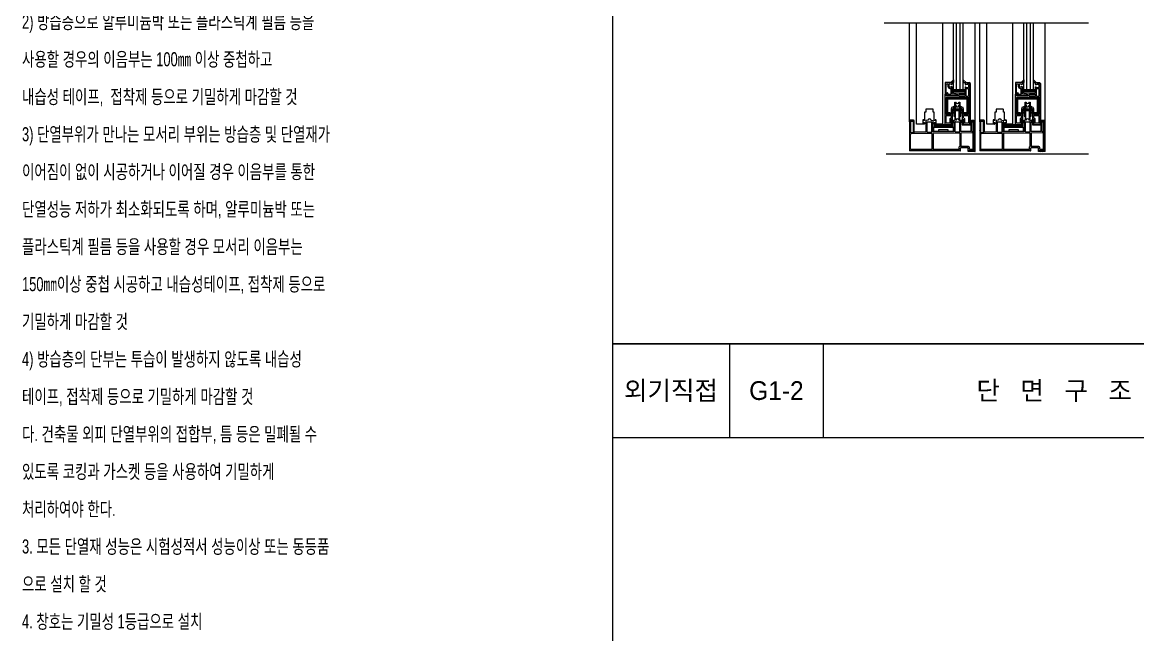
# Model space of a CAD drawing. Header units: millimetres. Extents: x -546192 to -521529, y 7736786 to 7742086.
# Drawn here: x -530617 to -528236, y 7739649 to 7740956 of the extents above; entities that cross this region are included whole.
import ezdxf
from ezdxf.enums import TextEntityAlignment as Align

# ---------------------------------------------------------------- set-up
doc = ezdxf.new("R2010")
doc.units = ezdxf.units.MM
for name, color, linetype in [('0KD TEXT 1', 3, 'Continuous'), ('0KD2 ELE 1', 7, 'Continuous'), ('0KD2 벽체 1', 2, 'Continuous'), ('4A.TEC TEXT 2', 3, 'Continuous'), ('win', 4, 'Continuous')]:
    doc.layers.add(name, color=color, linetype=linetype)
doc.styles.add('나눔고딕', font='')
doc.styles.add('돋움', font='')
doc.styles.get('나눔고딕').set_extended_font_data('Dotum')
doc.styles.get('돋움').set_extended_font_data('Dotum')

# ---------------------------------------------------------------- blocks, each defined once
blk = doc.blocks.new('as98d7r')
at = {"layer": '4A.TEC TEXT 2', "color": 3, "style": '나눔고딕', "width": 0.7}
for s, p in [('1. 기밀 및 결로 방지 등을 위한 조치', (-539017.3, 7750421.3)), ('(건축물의 에너지 절약 기준 4조3항 가,나,다)', (-539017.3, 7750341.3)), ('가. 벽체 내표면 및 내부에서의 결로를 방지 하고 단열재의', (-539017.3, 7750261.3)), ('성능 저하를 방지하기 위 하여 규칙 제21조의 규정에', (-539017.3, 7750181.3)), ('의하여 단열 조치를 하여야하는 부위 (창호 및 공동주택', (-539017.3, 7750101.3)), ('층간 바닥 제외)에는 방습층을 단열재의 실내측에', (-539017.3, 7750021.3)), ('설치하여야 한다.', (-539017.3, 7749941.3)), ('나. 방습층 및 단열재가 이어지는 부위 및 단부는 이음', (-539017.3, 7749861.3)), ('및 단부를 통한 투습을 방지할 수 있도록 다음과 같이', (-539017.3, 7749781.3)), ('조치하여야 한다.', (-539017.3, 7749701.3)), ('1) 단열재의 이음부는 최대한 밀착하여 시공하거나,', (-539017.3, 7749621.3)), ('2장을 엇갈리게 시공하여 이음부를 통한 단열성능 저하가', (-539017.3, 7749541.3)), ('최소화 될 수 있도록 조치할 것', (-539017.3, 7749461.3)), ('2) 방습층으로 알루미늄박 또는 플라스틱계 필름 등을', (-539017.3, 7749381.3)), ('사용할 경우의 이음부는 100㎜ 이상 중첩하고', (-539017.3, 7749301.3)), ('내습성 테이프,  접착제 등으로 기밀하게 마감할 것', (-539017.3, 7749221.3)), ('3) 단열부위가 만나는 모서리 부위는 방습층 및 단열재가', (-539017.3, 7749141.3)), ('이어짐이 없이 시공하거나 이어질 경우 이음부를 통한', (-539017.3, 7749061.3)), ('단열성능 저하가 최소화되도록 하며, 알루미늄박 또는 ', (-539017.3, 7748981.3)), ('플라스틱계 필름 등을 사용할 경우 모서리 이음부는', (-539017.3, 7748901.3)), ('150㎜이상 중첩 시공하고 내습성테이프, 접착제 등으로', (-539017.3, 7748821.3)), ('기밀하게 마감할 것', (-539017.3, 7748741.3)), ('4) 방습층의 단부는 투습이 발생하지 않도록 내습성', (-539017.3, 7748661.3)), ('테이프, 접착제 등으로 기밀하게 마감할 것', (-539017.3, 7748581.3)), ('다. 건축물 외피 단열부위의 접합부, 틈 등은 밀폐될 수', (-539017.3, 7748501.3)), ('있도록 코킹과 가스켓 등을 사용하여 기밀하게', (-539017.3, 7748421.3)), ('처리하여야 한다.', (-539017.3, 7748341.3)), ('3. 모든 단열재 성능은 시험성적서 성능이상 또는 동등품', (-539017.3, 7748261.3)), ('으로 설치 할 것', (-539017.3, 7748181.3)), ('4. 창호는 기밀성 1등급으로 설치', (-539017.3, 7748101.3))]:
    blk.add_text(s, height=30, dxfattribs=at).set_placement(p, align=Align.BOTTOM_LEFT)
blk = doc.blocks.new('A$C257704F4')
at = {"layer": '0KD2 ELE 1'}
for p, q in [((250, 1600), (250, 1400)), ((450, 1600), (450, 1400)), ((0, 1400), (3500, 1400))]:
    blk.add_line(p, q, dxfattribs=at)
at = {"layer": '0KD2 벽체 1'}
blk.add_lwpolyline([(0, 0), (3500, 0), (3500, 1600), (0, 1600)], close=True, dxfattribs=at)
at = {"layer": '0KD TEXT 1', "style": '돋움'}
blk.add_text('단   면   구   조 ', height=40, dxfattribs=at).set_placement((950, 1500), align=Align.MIDDLE_CENTER)

msp = doc.modelspace()

# ---------------------------------------------------------------- linework, layer by layer
at = {"layer": 'win', "color": 9, "linetype": 'Continuous'}
msp.add_line((-528777.3, 7740954.5), (-528341.5, 7740954.5), dxfattribs=at)
at = {"layer": 'win', "color": 9}
for p, q in [((-528723.3, 7740743.1), (-528723.3, 7740954.5)), ((-528708.4, 7740738.5), (-528708.4, 7740954.5)), ((-528653.1, 7740954.5), (-528653.1, 7740738.5)), ((-528629.2, 7740811.6), (-528629.2, 7740954.5)), ((-528622.8, 7740811.6), (-528622.8, 7740954.5)), ((-528615.1, 7740811.6), (-528615.1, 7740954.5)), ((-528608.7, 7740811.6), (-528608.7, 7740954.5)), ((-528583.4, 7740743.1), (-528583.4, 7740954.5)), ((-528573.3, 7740743.1), (-528573.3, 7740954.5)), ((-528558.4, 7740738.5), (-528558.4, 7740954.5)), ((-528503.1, 7740954.5), (-528503.1, 7740738.5)), ((-528479.2, 7740811.6), (-528479.2, 7740954.5)), ((-528472.8, 7740811.6), (-528472.8, 7740954.5)), ((-528465.1, 7740811.6), (-528465.1, 7740954.5)), ((-528458.7, 7740811.6), (-528458.7, 7740954.5)), ((-528433.4, 7740743.1), (-528433.4, 7740954.5)), ((-528632.4, 7740827), (-528647.1, 7740827)), ((-528647.1, 7740827), (-528647.1, 7740802.7)), ((-528644.8, 7740805.7), (-528644.8, 7740824)), ((-528644.1, 7740824.7), (-528641.5, 7740824.7)), ((-528640.8, 7740818.3), (-528640.8, 7740824)), ((-528638.5, 7740818.3), (-528638.5, 7740823.4)), ((-528637.2, 7740824.7), (-528635.3, 7740824.7)), ((-528635.2, 7740827), (-528629.2, 7740833.1)), ((-528629.2, 7740827), (-528635.2, 7740827)), ((-528634.7, 7740824), (-528634.7, 7740822.8)), ((-528634.7, 7740822.8), (-528632.4, 7740823.4)), ((-528634.7, 7740818.9), (-528634.7, 7740817.6)), ((-528632.4, 7740818.3), (-528634.7, 7740818.9)), ((-528632.4, 7740823.4), (-528632.4, 7740827)), ((-528632.4, 7740802.2), (-528632.4, 7740818.3)), ((-528629.2, 7740833.1), (-528629.2, 7740827)), ((-528602.6, 7740827), (-528608.7, 7740833.1)), ((-528608.7, 7740833.1), (-528608.7, 7740827)), ((-528608.7, 7740827), (-528602.6, 7740827)), ((-528604.8, 7740828.3), (-528596.1, 7740827.3)), ((-528604.8, 7740828.3), (-528604.8, 7740822.8)), ((-528604.8, 7740827), (-528604.8, 7740827)), ((-528604.8, 7740827), (-528596.3, 7740826)), ((-528604.8, 7740822.8), (-528602.9, 7740822.3)), ((-528604.8, 7740817.9), (-528602.9, 7740818.4)), ((-528604.8, 7740817.9), (-528604.8, 7740804.2)), ((-528604.5, 7740827), (-528604.4, 7740827)), ((-528603.5, 7740827.9), (-528603.3, 7740828.1)), ((-528602.9, 7740823.9), (-528598, 7740823.4)), ((-528602.9, 7740822.3), (-528602.9, 7740823.9)), ((-528602.9, 7740816.5), (-528602.9, 7740818.4)), ((-528599.4, 7740826.4), (-528598.2, 7740827.5)), ((-528597.4, 7740822.7), (-528597.4, 7740817.1)), ((-528594.9, 7740825.2), (-528594, 7740826.1)), ((-528594.6, 7740738), (-528594.6, 7740824.1)), ((-528594.6, 7740819.9), (-528593.3, 7740821.2)), ((-528593.3, 7740736.7), (-528593.3, 7740824.1)), ((-528482.4, 7740827), (-528497.1, 7740827)), ((-528497.1, 7740827), (-528497.1, 7740802.7)), ((-528494.8, 7740805.7), (-528494.8, 7740824)), ((-528494.1, 7740824.7), (-528491.5, 7740824.7)), ((-528490.8, 7740818.3), (-528490.8, 7740824)), ((-528488.5, 7740818.3), (-528488.5, 7740823.4)), ((-528487.2, 7740824.7), (-528485.3, 7740824.7)), ((-528485.2, 7740827), (-528479.2, 7740833.1)), ((-528479.2, 7740827), (-528485.2, 7740827)), ((-528484.7, 7740824), (-528484.7, 7740822.8)), ((-528484.7, 7740822.8), (-528482.4, 7740823.4)), ((-528484.7, 7740818.9), (-528484.7, 7740817.6)), ((-528482.4, 7740818.3), (-528484.7, 7740818.9)), ((-528482.4, 7740823.4), (-528482.4, 7740827)), ((-528482.4, 7740802.2), (-528482.4, 7740818.3)), ((-528479.2, 7740833.1), (-528479.2, 7740827)), ((-528452.6, 7740827), (-528458.7, 7740833.1)), ((-528458.7, 7740833.1), (-528458.7, 7740827)), ((-528458.7, 7740827), (-528452.6, 7740827)), ((-528454.8, 7740828.3), (-528446.1, 7740827.3)), ((-528454.8, 7740828.3), (-528454.8, 7740822.8)), ((-528454.8, 7740827), (-528454.8, 7740827)), ((-528454.8, 7740827), (-528446.3, 7740826)), ((-528454.8, 7740822.8), (-528452.9, 7740822.3)), ((-528454.8, 7740817.9), (-528452.9, 7740818.4)), ((-528454.8, 7740817.9), (-528454.8, 7740804.2)), ((-528454.5, 7740827), (-528454.4, 7740827)), ((-528453.5, 7740827.9), (-528453.3, 7740828.1)), ((-528452.9, 7740823.9), (-528448, 7740823.4)), ((-528452.9, 7740822.3), (-528452.9, 7740823.9)), ((-528452.9, 7740816.5), (-528452.9, 7740818.4)), ((-528449.4, 7740826.4), (-528448.2, 7740827.5)), ((-528447.4, 7740822.7), (-528447.4, 7740817.1)), ((-528444.9, 7740825.2), (-528444, 7740826.1)), ((-528444.6, 7740738), (-528444.6, 7740824.1)), ((-528444.6, 7740819.9), (-528443.3, 7740821.2)), ((-528443.3, 7740736.7), (-528443.3, 7740824.1)), ((-528647.7, 7740802.7), (-528647.7, 7740738)), ((-528643.7, 7740802.7), (-528647.7, 7740802.7)), ((-528647.1, 7740802.7), (-528643.5, 7740802.8)), ((-528644.9, 7740759.7), (-528644.9, 7740794.7)), ((-528644.7, 7740798.8), (-528643.7, 7740802.7)), ((-528620.4, 7740798.8), (-528644.7, 7740798.8)), ((-528644.1, 7740805.1), (-528641.9, 7740805.1)), ((-528643.6, 7740796), (-528598, 7740796)), ((-528643.5, 7740802.8), (-528643.5, 7740800.7)), ((-528643.5, 7740800.7), (-528623.7, 7740799.3)), ((-528642.6, 7740794.6), (-528600.3, 7740794.6)), ((-528641.2, 7740803.5), (-528641.2, 7740804.5)), ((-528640.6, 7740802.8), (-528635.4, 7740802.5)), ((-528635.3, 7740817), (-528637.2, 7740817)), ((-528637.2, 7740814.7), (-528635.3, 7740814.7)), ((-528634.7, 7740803.1), (-528634.7, 7740814.1)), ((-528627.3, 7740801.9), (-528632.4, 7740802.2)), ((-528629.2, 7740808.2), (-528605.1, 7740811.6)), ((-528629.2, 7740811.6), (-528605.1, 7740808.2)), ((-528605.1, 7740811.6), (-528629.2, 7740811.6)), ((-528608.7, 7740811.6), (-528629.2, 7740811.6)), ((-528629.2, 7740804.2), (-528629.2, 7740811.6)), ((-528605.1, 7740808.2), (-528629.2, 7740808.2)), ((-528605.1, 7740804.2), (-528629.2, 7740804.2)), ((-528626.8, 7740803.7), (-528627.3, 7740801.9)), ((-528625.3, 7740803.7), (-528626.8, 7740803.7)), ((-528625.3, 7740801.7), (-528625.3, 7740803.7)), ((-528623.6, 7740801.6), (-528625.3, 7740801.7)), ((-528604.8, 7740804.2), (-528624.9, 7740804.2)), ((-528624.9, 7740804.2), (-528624.9, 7740803.5)), ((-528623, 7740801.6), (-528620.4, 7740801.6)), ((-528620.4, 7740801.6), (-528620.4, 7740798.8)), ((-528618.1, 7740798.9), (-528618.1, 7740800.7)), ((-528604.8, 7740801.4), (-528617.5, 7740801.4)), ((-528604.8, 7740798.3), (-528617.5, 7740798.3)), ((-528605.1, 7740811.6), (-528605.1, 7740804.2)), ((-528604.2, 7740800.7), (-528604.2, 7740798.9)), ((-528602.9, 7740816.5), (-528598, 7740816.5)), ((-528602.3, 7740798.6), (-528602.3, 7740813.5)), ((-528601.6, 7740814.2), (-528598, 7740814.2)), ((-528601.6, 7740797.9), (-528598, 7740797.9)), ((-528597.4, 7740813.5), (-528597.4, 7740798.6)), ((-528597.4, 7740795.3), (-528597.4, 7740759.7)), ((-528594.6, 7740814.2), (-528593.3, 7740815.5)), ((-528594.6, 7740808.6), (-528593.3, 7740809.8)), ((-528594.6, 7740802.9), (-528593.3, 7740804.2)), ((-528594.6, 7740797.2), (-528593.3, 7740798.5)), ((-528497.7, 7740802.7), (-528497.7, 7740738)), ((-528493.7, 7740802.7), (-528497.7, 7740802.7)), ((-528497.1, 7740802.7), (-528493.5, 7740802.8)), ((-528494.9, 7740759.7), (-528494.9, 7740794.7)), ((-528494.7, 7740798.8), (-528493.7, 7740802.7)), ((-528470.4, 7740798.8), (-528494.7, 7740798.8)), ((-528494.1, 7740805.1), (-528491.9, 7740805.1)), ((-528493.6, 7740796), (-528448, 7740796)), ((-528493.5, 7740802.8), (-528493.5, 7740800.7)), ((-528493.5, 7740800.7), (-528473.7, 7740799.3)), ((-528492.6, 7740794.6), (-528450.3, 7740794.6)), ((-528491.2, 7740803.5), (-528491.2, 7740804.5)), ((-528490.6, 7740802.8), (-528485.4, 7740802.5)), ((-528485.3, 7740817), (-528487.2, 7740817)), ((-528487.2, 7740814.7), (-528485.3, 7740814.7)), ((-528484.7, 7740803.1), (-528484.7, 7740814.1)), ((-528477.3, 7740801.9), (-528482.4, 7740802.2)), ((-528479.2, 7740808.2), (-528455.1, 7740811.6)), ((-528479.2, 7740811.6), (-528455.1, 7740808.2)), ((-528455.1, 7740811.6), (-528479.2, 7740811.6)), ((-528458.7, 7740811.6), (-528479.2, 7740811.6)), ((-528479.2, 7740804.2), (-528479.2, 7740811.6)), ((-528455.1, 7740808.2), (-528479.2, 7740808.2)), ((-528455.1, 7740804.2), (-528479.2, 7740804.2)), ((-528476.8, 7740803.7), (-528477.3, 7740801.9)), ((-528475.3, 7740803.7), (-528476.8, 7740803.7)), ((-528475.3, 7740801.7), (-528475.3, 7740803.7)), ((-528473.6, 7740801.6), (-528475.3, 7740801.7)), ((-528454.8, 7740804.2), (-528474.9, 7740804.2)), ((-528474.9, 7740804.2), (-528474.9, 7740803.5)), ((-528473, 7740801.6), (-528470.4, 7740801.6)), ((-528470.4, 7740801.6), (-528470.4, 7740798.8)), ((-528468.1, 7740798.9), (-528468.1, 7740800.7)), ((-528454.8, 7740801.4), (-528467.5, 7740801.4)), ((-528454.8, 7740798.3), (-528467.5, 7740798.3)), ((-528455.1, 7740811.6), (-528455.1, 7740804.2)), ((-528454.2, 7740800.7), (-528454.2, 7740798.9)), ((-528452.9, 7740816.5), (-528448, 7740816.5)), ((-528452.3, 7740798.6), (-528452.3, 7740813.5)), ((-528451.6, 7740814.2), (-528448, 7740814.2)), ((-528451.6, 7740797.9), (-528448, 7740797.9)), ((-528447.4, 7740813.5), (-528447.4, 7740798.6)), ((-528447.4, 7740795.3), (-528447.4, 7740759.7)), ((-528444.6, 7740814.2), (-528443.3, 7740815.5)), ((-528444.6, 7740808.6), (-528443.3, 7740809.8)), ((-528444.6, 7740802.9), (-528443.3, 7740804.2)), ((-528444.6, 7740797.2), (-528443.3, 7740798.5)), ((-528688.5, 7740769.9), (-528688.5, 7740764.1)), ((-528681.1, 7740770.5), (-528687.9, 7740770.5)), ((-528680.7, 7740770.9), (-528681.1, 7740770.5)), ((-528680.3, 7740770.5), (-528680.7, 7740770.9)), ((-528673.5, 7740770.5), (-528680.3, 7740770.5)), ((-528672.9, 7740764.1), (-528672.9, 7740769.9)), ((-528643.9, 7740761.9), (-528643.9, 7740793.3)), ((-528641.8, 7740763.3), (-528641.8, 7740791.9)), ((-528641.2, 7740792.5), (-528601.7, 7740792.5)), ((-528634.5, 7740771.4), (-528634.5, 7740759.7)), ((-528631.4, 7740747.3), (-528631.4, 7740770.6)), ((-528624.4, 7740774.6), (-528631.3, 7740774.6)), ((-528630.8, 7740771.3), (-528621.5, 7740771.3)), ((-528628.8, 7740765.9), (-528628.8, 7740776.5)), ((-528628.8, 7740776.5), (-528627.6, 7740776.5)), ((-528627.6, 7740768.4), (-528627.6, 7740776.5)), ((-528626.3, 7740785.1), (-528625, 7740785.1)), ((-528626.3, 7740768.4), (-528626.3, 7740785.1)), ((-528625, 7740785.1), (-528625, 7740768.4)), ((-528624, 7740777.2), (-528624.4, 7740774.6)), ((-528622.8, 7740777.2), (-528624, 7740777.2)), ((-528622.4, 7740774.6), (-528622.8, 7740777.2)), ((-528619.9, 7740774.6), (-528622.4, 7740774.6)), ((-528621.5, 7740771.3), (-528621.1, 7740771.6)), ((-528621.1, 7740771.6), (-528620.8, 7740771.3)), ((-528620.8, 7740771.3), (-528611.5, 7740771.3)), ((-528619.5, 7740777.2), (-528619.9, 7740774.6)), ((-528618.3, 7740777.2), (-528619.5, 7740777.2)), ((-528617.9, 7740774.6), (-528618.3, 7740777.2)), ((-528611.3, 7740774.6), (-528617.9, 7740774.6)), ((-528617.3, 7740785.1), (-528616, 7740785.1)), ((-528617.3, 7740785.1), (-528617.3, 7740768.4)), ((-528616, 7740785.1), (-528616, 7740768.4)), ((-528614.7, 7740776.5), (-528613.5, 7740776.5)), ((-528614.7, 7740776.5), (-528614.7, 7740768.4)), ((-528613.5, 7740776.5), (-528613.5, 7740765.9)), ((-528610.9, 7740770.6), (-528610.9, 7740747.3)), ((-528608.1, 7740759.7), (-528608.1, 7740771.4)), ((-528601.1, 7740791.9), (-528601.1, 7740763.3)), ((-528599, 7740793.3), (-528599, 7740761.9)), ((-528594.6, 7740791.6), (-528593.3, 7740792.9)), ((-528594.6, 7740785.9), (-528593.3, 7740787.2)), ((-528594.6, 7740780.3), (-528593.3, 7740781.5)), ((-528594.6, 7740774.6), (-528593.3, 7740775.9)), ((-528594.6, 7740768.9), (-528593.3, 7740770.2)), ((-528538.5, 7740769.9), (-528538.5, 7740764.1)), ((-528531.1, 7740770.5), (-528537.9, 7740770.5)), ((-528530.7, 7740770.9), (-528531.1, 7740770.5)), ((-528530.3, 7740770.5), (-528530.7, 7740770.9)), ((-528523.5, 7740770.5), (-528530.3, 7740770.5)), ((-528522.9, 7740764.1), (-528522.9, 7740769.9)), ((-528493.9, 7740761.9), (-528493.9, 7740793.3)), ((-528491.8, 7740763.3), (-528491.8, 7740791.9)), ((-528491.2, 7740792.5), (-528451.7, 7740792.5)), ((-528484.5, 7740771.4), (-528484.5, 7740759.7)), ((-528481.4, 7740747.3), (-528481.4, 7740770.6)), ((-528474.4, 7740774.6), (-528481.3, 7740774.6)), ((-528480.8, 7740771.3), (-528471.5, 7740771.3)), ((-528478.8, 7740765.9), (-528478.8, 7740776.5)), ((-528478.8, 7740776.5), (-528477.6, 7740776.5)), ((-528477.6, 7740768.4), (-528477.6, 7740776.5)), ((-528476.3, 7740785.1), (-528475, 7740785.1)), ((-528476.3, 7740768.4), (-528476.3, 7740785.1)), ((-528475, 7740785.1), (-528475, 7740768.4)), ((-528474, 7740777.2), (-528474.4, 7740774.6)), ((-528472.8, 7740777.2), (-528474, 7740777.2)), ((-528472.4, 7740774.6), (-528472.8, 7740777.2)), ((-528469.9, 7740774.6), (-528472.4, 7740774.6)), ((-528471.5, 7740771.3), (-528471.1, 7740771.6)), ((-528471.1, 7740771.6), (-528470.8, 7740771.3)), ((-528470.8, 7740771.3), (-528461.5, 7740771.3)), ((-528469.5, 7740777.2), (-528469.9, 7740774.6)), ((-528468.3, 7740777.2), (-528469.5, 7740777.2)), ((-528467.9, 7740774.6), (-528468.3, 7740777.2)), ((-528461.3, 7740774.6), (-528467.9, 7740774.6)), ((-528467.3, 7740785.1), (-528466, 7740785.1)), ((-528467.3, 7740785.1), (-528467.3, 7740768.4)), ((-528466, 7740785.1), (-528466, 7740768.4)), ((-528464.7, 7740776.5), (-528463.5, 7740776.5)), ((-528464.7, 7740776.5), (-528464.7, 7740768.4)), ((-528463.5, 7740776.5), (-528463.5, 7740765.9)), ((-528460.9, 7740770.6), (-528460.9, 7740747.3)), ((-528458.1, 7740759.7), (-528458.1, 7740771.4)), ((-528451.1, 7740791.9), (-528451.1, 7740763.3)), ((-528449, 7740793.3), (-528449, 7740761.9)), ((-528444.6, 7740791.6), (-528443.3, 7740792.9)), ((-528444.6, 7740785.9), (-528443.3, 7740787.2)), ((-528444.6, 7740780.3), (-528443.3, 7740781.5)), ((-528444.6, 7740774.6), (-528443.3, 7740775.9)), ((-528444.6, 7740768.9), (-528443.3, 7740770.2)), ((-528714.4, 7740746.7), (-528722, 7740746.7)), ((-528694.8, 7740746.9), (-528694.8, 7740741)), ((-528692.9, 7740747.6), (-528694.2, 7740747.6)), ((-528692.9, 7740745.9), (-528692.9, 7740747.6)), ((-528691, 7740764.1), (-528691, 7740745.9)), ((-528688.5, 7740764.1), (-528691, 7740764.1)), ((-528684.3, 7740746.9), (-528688.4, 7740746.3)), ((-528688.4, 7740746.3), (-528688.4, 7740721.4)), ((-528677.1, 7740746.9), (-528673, 7740746.3)), ((-528673, 7740721.6), (-528673, 7740746.3)), ((-528670.5, 7740764.1), (-528672.9, 7740764.1)), ((-528670.5, 7740745.9), (-528670.5, 7740764.1)), ((-528667.3, 7740747.6), (-528668.6, 7740747.6)), ((-528668.6, 7740747.6), (-528668.6, 7740745.9)), ((-528666.6, 7740741), (-528666.6, 7740746.9)), ((-528644.9, 7740741.4), (-528644.9, 7740756.5)), ((-528635.1, 7740759.1), (-528644.3, 7740759.1)), ((-528644.3, 7740757.2), (-528634.9, 7740757.2)), ((-528636.2, 7740760.6), (-528642.6, 7740760.6)), ((-528636.2, 7740762.7), (-528641.2, 7740762.7)), ((-528637.3, 7740749.4), (-528637.3, 7740741.4)), ((-528636.2, 7740762.7), (-528636.2, 7740760.6)), ((-528634.9, 7740751.3), (-528635.4, 7740751.3)), ((-528635, 7740739.9), (-528635, 7740749)), ((-528635, 7740749), (-528633.3, 7740749)), ((-528634.2, 7740756.5), (-528634.2, 7740751.9)), ((-528633.4, 7740741.5), (-528633.4, 7740747.3)), ((-528633.4, 7740745.5), (-528628.9, 7740746.7)), ((-528633.3, 7740749), (-528633.3, 7740747.3)), ((-528633.3, 7740747.3), (-528631.4, 7740747.3)), ((-528630.8, 7740764), (-528628.8, 7740764)), ((-528630.8, 7740764), (-528630.8, 7740762.7)), ((-528630.8, 7740762.7), (-528627.6, 7740762.7)), ((-528628.8, 7740768.4), (-528613.5, 7740768.4)), ((-528628.8, 7740765.9), (-528628.8, 7740764)), ((-528628.8, 7740762.7), (-528628.8, 7740755.3)), ((-528628.8, 7740755.3), (-528627.6, 7740755.3)), ((-528624.8, 7740746.9), (-528628.8, 7740746.3)), ((-528628.8, 7740746.3), (-528628.8, 7740722.3)), ((-528627.6, 7740767.2), (-528614.7, 7740767.2)), ((-528627.6, 7740765.9), (-528627.6, 7740767.2)), ((-528627.6, 7740765.9), (-528627.6, 7740755.3)), ((-528627.6, 7740759.5), (-528626.3, 7740759.5)), ((-528626.3, 7740765.9), (-528626.3, 7740767.2)), ((-528626.3, 7740765.9), (-528626.3, 7740746.7)), ((-528625, 7740767.2), (-528625, 7740765.9)), ((-528625, 7740746.7), (-528625, 7740765.9)), ((-528617.5, 7740746.9), (-528613.5, 7740746.3)), ((-528617.3, 7740767.2), (-528617.3, 7740765.9)), ((-528617.3, 7740746.7), (-528617.3, 7740765.9)), ((-528616, 7740767.2), (-528616, 7740765.9)), ((-528616, 7740746.7), (-528616, 7740765.9)), ((-528616, 7740759.5), (-528614.7, 7740759.5)), ((-528614.7, 7740767.2), (-528614.7, 7740765.9)), ((-528614.7, 7740755.3), (-528614.7, 7740765.9)), ((-528614.7, 7740762.7), (-528611.5, 7740762.7)), ((-528614.7, 7740755.3), (-528613.5, 7740755.3)), ((-528613.5, 7740764), (-528613.5, 7740765.9)), ((-528613.5, 7740764), (-528611.5, 7740764)), ((-528613.5, 7740755.3), (-528613.5, 7740762.7)), ((-528613.5, 7740722.6), (-528613.5, 7740746.3)), ((-528608.9, 7740745.7), (-528613.4, 7740746.9)), ((-528611.5, 7740762.7), (-528611.5, 7740764)), ((-528610.9, 7740747.3), (-528609, 7740747.3)), ((-528609, 7740747.3), (-528609, 7740749)), ((-528609, 7740749), (-528607.3, 7740749)), ((-528608.9, 7740741.6), (-528608.9, 7740747.3)), ((-528608.1, 7740751.9), (-528608.1, 7740756.5)), ((-528598, 7740759.1), (-528607.4, 7740759.1)), ((-528607.4, 7740757.2), (-528598, 7740757.2)), ((-528607.3, 7740749), (-528607.3, 7740739.9)), ((-528601.7, 7740762.7), (-528606.7, 7740762.7)), ((-528606.7, 7740762.7), (-528606.7, 7740760.6)), ((-528600.3, 7740760.6), (-528606.7, 7740760.6)), ((-528605, 7740741.4), (-528605, 7740749.4)), ((-528597.4, 7740756.5), (-528597.4, 7740741.4)), ((-528594.6, 7740763.3), (-528593.3, 7740764.6)), ((-528594.6, 7740757.6), (-528593.3, 7740758.9)), ((-528594.6, 7740746.3), (-528593.3, 7740747.6)), ((-528564.4, 7740746.7), (-528572, 7740746.7)), ((-528544.8, 7740746.9), (-528544.8, 7740741)), ((-528542.9, 7740747.6), (-528544.2, 7740747.6)), ((-528542.9, 7740745.9), (-528542.9, 7740747.6)), ((-528541, 7740764.1), (-528541, 7740745.9)), ((-528538.5, 7740764.1), (-528541, 7740764.1)), ((-528534.3, 7740746.9), (-528538.4, 7740746.3)), ((-528538.4, 7740746.3), (-528538.4, 7740721.4)), ((-528527.1, 7740746.9), (-528523, 7740746.3)), ((-528523, 7740721.6), (-528523, 7740746.3)), ((-528520.5, 7740764.1), (-528522.9, 7740764.1)), ((-528520.5, 7740745.9), (-528520.5, 7740764.1)), ((-528517.3, 7740747.6), (-528518.6, 7740747.6)), ((-528518.6, 7740747.6), (-528518.6, 7740745.9)), ((-528516.6, 7740741), (-528516.6, 7740746.9)), ((-528494.9, 7740741.4), (-528494.9, 7740756.5)), ((-528485.1, 7740759.1), (-528494.3, 7740759.1)), ((-528494.3, 7740757.2), (-528484.9, 7740757.2)), ((-528486.2, 7740760.6), (-528492.6, 7740760.6)), ((-528486.2, 7740762.7), (-528491.2, 7740762.7)), ((-528487.3, 7740749.4), (-528487.3, 7740741.4)), ((-528486.2, 7740762.7), (-528486.2, 7740760.6)), ((-528484.9, 7740751.3), (-528485.4, 7740751.3)), ((-528485, 7740739.9), (-528485, 7740749)), ((-528485, 7740749), (-528483.3, 7740749)), ((-528484.2, 7740756.5), (-528484.2, 7740751.9)), ((-528483.4, 7740741.5), (-528483.4, 7740747.3)), ((-528483.4, 7740745.5), (-528478.9, 7740746.7)), ((-528483.3, 7740749), (-528483.3, 7740747.3)), ((-528483.3, 7740747.3), (-528481.4, 7740747.3)), ((-528480.8, 7740764), (-528478.8, 7740764)), ((-528480.8, 7740764), (-528480.8, 7740762.7)), ((-528480.8, 7740762.7), (-528477.6, 7740762.7)), ((-528478.8, 7740768.4), (-528463.5, 7740768.4)), ((-528478.8, 7740765.9), (-528478.8, 7740764)), ((-528478.8, 7740762.7), (-528478.8, 7740755.3)), ((-528478.8, 7740755.3), (-528477.6, 7740755.3)), ((-528474.8, 7740746.9), (-528478.8, 7740746.3)), ((-528478.8, 7740746.3), (-528478.8, 7740722.3)), ((-528477.6, 7740767.2), (-528464.7, 7740767.2)), ((-528477.6, 7740765.9), (-528477.6, 7740767.2)), ((-528477.6, 7740765.9), (-528477.6, 7740755.3)), ((-528477.6, 7740759.5), (-528476.3, 7740759.5)), ((-528476.3, 7740765.9), (-528476.3, 7740767.2)), ((-528476.3, 7740765.9), (-528476.3, 7740746.7)), ((-528475, 7740767.2), (-528475, 7740765.9)), ((-528475, 7740746.7), (-528475, 7740765.9)), ((-528467.5, 7740746.9), (-528463.5, 7740746.3)), ((-528467.3, 7740767.2), (-528467.3, 7740765.9)), ((-528467.3, 7740746.7), (-528467.3, 7740765.9)), ((-528466, 7740767.2), (-528466, 7740765.9)), ((-528466, 7740746.7), (-528466, 7740765.9)), ((-528466, 7740759.5), (-528464.7, 7740759.5)), ((-528464.7, 7740767.2), (-528464.7, 7740765.9)), ((-528464.7, 7740755.3), (-528464.7, 7740765.9)), ((-528464.7, 7740762.7), (-528461.5, 7740762.7)), ((-528464.7, 7740755.3), (-528463.5, 7740755.3)), ((-528463.5, 7740764), (-528463.5, 7740765.9)), ((-528463.5, 7740764), (-528461.5, 7740764)), ((-528463.5, 7740755.3), (-528463.5, 7740762.7)), ((-528463.5, 7740722.6), (-528463.5, 7740746.3)), ((-528458.9, 7740745.7), (-528463.4, 7740746.9)), ((-528461.5, 7740762.7), (-528461.5, 7740764)), ((-528460.9, 7740747.3), (-528459, 7740747.3)), ((-528459, 7740747.3), (-528459, 7740749)), ((-528459, 7740749), (-528457.3, 7740749)), ((-528458.9, 7740741.6), (-528458.9, 7740747.3)), ((-528458.1, 7740751.9), (-528458.1, 7740756.5)), ((-528448, 7740759.1), (-528457.4, 7740759.1)), ((-528457.4, 7740757.2), (-528448, 7740757.2)), ((-528457.3, 7740749), (-528457.3, 7740739.9)), ((-528451.7, 7740762.7), (-528456.7, 7740762.7)), ((-528456.7, 7740762.7), (-528456.7, 7740760.6)), ((-528450.3, 7740760.6), (-528456.7, 7740760.6)), ((-528455, 7740741.4), (-528455, 7740749.4)), ((-528447.4, 7740756.5), (-528447.4, 7740741.4)), ((-528444.6, 7740763.3), (-528443.3, 7740764.6)), ((-528444.6, 7740757.6), (-528443.3, 7740758.9)), ((-528444.6, 7740746.3), (-528443.3, 7740747.6)), ((-528723.3, 7740745.4), (-528723.3, 7740724.6)), ((-528722.9, 7740724.2), (-528723.3, 7740724.6)), ((-528722.9, 7740724.2), (-528723.3, 7740723.8)), ((-528723.3, 7740723.8), (-528723.3, 7740681.6)), ((-528721.4, 7740743.5), (-528721.4, 7740720.4)), ((-528715.6, 7740744.1), (-528720.8, 7740744.1)), ((-528715, 7740720.5), (-528715, 7740743.5)), ((-528713.1, 7740722.3), (-528713.1, 7740745.4)), ((-528691.6, 7740738.5), (-528708.4, 7740738.5)), ((-528694.2, 7740740.4), (-528692.9, 7740740.4)), ((-528691, 7740745.9), (-528692.9, 7740745.9)), ((-528692.9, 7740740.4), (-528692.9, 7740742.1)), ((-528692.9, 7740742.1), (-528691, 7740741.7)), ((-528691, 7740741.7), (-528691, 7740739.1)), ((-528685.3, 7740720.9), (-528685.3, 7740742.7)), ((-528684.7, 7740743.3), (-528676.8, 7740743.3)), ((-528676.1, 7740742.7), (-528676.1, 7740721.1)), ((-528628.8, 7740722.3), (-528673, 7740721.6)), ((-528671.4, 7740731.9), (-528630.4, 7740731.9)), ((-528671.4, 7740722.9), (-528671.4, 7740731.9)), ((-528630.4, 7740722.9), (-528671.4, 7740722.9)), ((-528668.6, 7740745.9), (-528670.5, 7740745.9)), ((-528670.5, 7740741.7), (-528668.6, 7740742.1)), ((-528670.5, 7740739.1), (-528670.5, 7740741.7)), ((-528670.2, 7740738.2), (-528670.2, 7740731.9)), ((-528653.1, 7740738.5), (-528669.8, 7740738.5)), ((-528668.6, 7740742.1), (-528668.6, 7740740.4)), ((-528668.6, 7740740.4), (-528667.3, 7740740.4)), ((-528667.8, 7740738.2), (-528667.8, 7740731.9)), ((-528665.3, 7740738.2), (-528665.3, 7740731.9)), ((-528662.9, 7740738.2), (-528662.9, 7740731.9)), ((-528660.5, 7740726.8), (-528641.3, 7740726.8)), ((-528660.5, 7740722.9), (-528660.5, 7740726.8)), ((-528660.3, 7740738.2), (-528660.3, 7740731.9)), ((-528657.7, 7740738.2), (-528657.7, 7740731.9)), ((-528655.2, 7740738.2), (-528655.2, 7740731.9)), ((-528652.6, 7740738.2), (-528652.6, 7740731.9)), ((-528650.1, 7740738.2), (-528650.1, 7740731.9)), ((-528647.7, 7740738), (-528632, 7740738)), ((-528647.5, 7740738.2), (-528647.5, 7740731.9)), ((-528644.9, 7740738.2), (-528644.9, 7740731.9)), ((-528637.9, 7740740.8), (-528644.3, 7740740.8)), ((-528642.4, 7740738.2), (-528642.4, 7740731.9)), ((-528641.3, 7740726.8), (-528641.3, 7740722.9)), ((-528639.8, 7740738.2), (-528639.8, 7740731.9)), ((-528637.2, 7740738.2), (-528637.2, 7740731.9)), ((-528633.3, 7740739.9), (-528635, 7740739.9)), ((-528634.7, 7740738.2), (-528634.7, 7740731.9)), ((-528633.4, 7740744), (-528628.9, 7740745.2)), ((-528633.4, 7740744), (-528628.9, 7740742.8)), ((-528633.4, 7740742.4), (-528628.9, 7740741.2)), ((-528633.3, 7740741.5), (-528633.3, 7740739.9)), ((-528631.4, 7740741.2), (-528633.3, 7740741.5)), ((-528632, 7740738.2), (-528632, 7740731.9)), ((-528631.4, 7740738.6), (-528631.4, 7740741.2)), ((-528630.4, 7740731.9), (-528630.4, 7740722.9)), ((-528625.8, 7740721.9), (-528625.8, 7740742.7)), ((-528625.1, 7740743.3), (-528617.2, 7740743.3)), ((-528616.5, 7740742.7), (-528616.5, 7740722)), ((-528593.3, 7740722.9), (-528613.5, 7740722.6)), ((-528608.9, 7740744.1), (-528613.4, 7740745.3)), ((-528608.9, 7740744.1), (-528613.4, 7740742.9)), ((-528608.9, 7740742.5), (-528613.4, 7740741.3)), ((-528609, 7740741.5), (-528610.9, 7740741.2)), ((-528610.9, 7740741.2), (-528610.9, 7740736.7)), ((-528610.9, 7740738), (-528594.6, 7740738)), ((-528610.9, 7740736.7), (-528593.3, 7740736.7)), ((-528609.8, 7740736.7), (-528608.6, 7740738)), ((-528609, 7740739.9), (-528609, 7740741.5)), ((-528607.3, 7740739.9), (-528609, 7740739.9)), ((-528598, 7740740.8), (-528604.4, 7740740.8)), ((-528604.2, 7740736.7), (-528602.9, 7740738)), ((-528598.5, 7740736.7), (-528597.2, 7740738)), ((-528594.6, 7740740.6), (-528593.3, 7740741.9)), ((-528593.5, 7740743.6), (-528591.3, 7740745.8)), ((-528593.5, 7740736.9), (-528593.5, 7740743.1)), ((-528592, 7740736.9), (-528593.5, 7740736.9)), ((-528592.9, 7740738.6), (-528592, 7740739.5)), ((-528592, 7740724.2), (-528592, 7740743.1)), ((-528586.2, 7740745.9), (-528590.7, 7740745.9)), ((-528586.2, 7740744.4), (-528590.7, 7740744.4)), ((-528590.1, 7740722.4), (-528590.1, 7740741.8)), ((-528587.5, 7740742.4), (-528589.4, 7740742.4)), ((-528587.1, 7740744.4), (-528585.6, 7740745.8)), ((-528586.9, 7740722.5), (-528586.9, 7740741.8)), ((-528585, 7740681.6), (-528585, 7740743.1)), ((-528585, 7740740.8), (-528583.4, 7740742.4)), ((-528585, 7740735.2), (-528583.4, 7740736.7)), ((-528585, 7740729.5), (-528583.4, 7740731.1)), ((-528585, 7740723.9), (-528583.4, 7740725.4)), ((-528583.4, 7740680), (-528583.4, 7740743.1)), ((-528573.3, 7740745.4), (-528573.3, 7740724.6)), ((-528572.9, 7740724.2), (-528573.3, 7740724.6)), ((-528572.9, 7740724.2), (-528573.3, 7740723.8)), ((-528573.3, 7740723.8), (-528573.3, 7740681.6)), ((-528571.4, 7740743.5), (-528571.4, 7740720.4)), ((-528565.6, 7740744.1), (-528570.8, 7740744.1)), ((-528565, 7740720.5), (-528565, 7740743.5)), ((-528563.1, 7740722.3), (-528563.1, 7740745.4)), ((-528541.6, 7740738.5), (-528558.4, 7740738.5)), ((-528544.2, 7740740.4), (-528542.9, 7740740.4)), ((-528541, 7740745.9), (-528542.9, 7740745.9)), ((-528542.9, 7740740.4), (-528542.9, 7740742.1)), ((-528542.9, 7740742.1), (-528541, 7740741.7)), ((-528541, 7740741.7), (-528541, 7740739.1)), ((-528535.3, 7740720.9), (-528535.3, 7740742.7)), ((-528534.7, 7740743.3), (-528526.8, 7740743.3)), ((-528526.1, 7740742.7), (-528526.1, 7740721.1)), ((-528478.8, 7740722.3), (-528523, 7740721.6)), ((-528521.4, 7740731.9), (-528480.4, 7740731.9)), ((-528521.4, 7740722.9), (-528521.4, 7740731.9)), ((-528480.4, 7740722.9), (-528521.4, 7740722.9)), ((-528518.6, 7740745.9), (-528520.5, 7740745.9)), ((-528520.5, 7740741.7), (-528518.6, 7740742.1)), ((-528520.5, 7740739.1), (-528520.5, 7740741.7)), ((-528520.2, 7740738.2), (-528520.2, 7740731.9)), ((-528503.1, 7740738.5), (-528519.8, 7740738.5)), ((-528518.6, 7740742.1), (-528518.6, 7740740.4)), ((-528518.6, 7740740.4), (-528517.3, 7740740.4)), ((-528517.8, 7740738.2), (-528517.8, 7740731.9)), ((-528515.3, 7740738.2), (-528515.3, 7740731.9)), ((-528512.9, 7740738.2), (-528512.9, 7740731.9)), ((-528510.5, 7740726.8), (-528491.3, 7740726.8)), ((-528510.5, 7740722.9), (-528510.5, 7740726.8)), ((-528510.3, 7740738.2), (-528510.3, 7740731.9)), ((-528507.7, 7740738.2), (-528507.7, 7740731.9)), ((-528505.2, 7740738.2), (-528505.2, 7740731.9)), ((-528502.6, 7740738.2), (-528502.6, 7740731.9)), ((-528500.1, 7740738.2), (-528500.1, 7740731.9)), ((-528497.7, 7740738), (-528482, 7740738)), ((-528497.5, 7740738.2), (-528497.5, 7740731.9)), ((-528494.9, 7740738.2), (-528494.9, 7740731.9)), ((-528487.9, 7740740.8), (-528494.3, 7740740.8)), ((-528492.4, 7740738.2), (-528492.4, 7740731.9)), ((-528491.3, 7740726.8), (-528491.3, 7740722.9)), ((-528489.8, 7740738.2), (-528489.8, 7740731.9)), ((-528487.2, 7740738.2), (-528487.2, 7740731.9)), ((-528483.3, 7740739.9), (-528485, 7740739.9)), ((-528484.7, 7740738.2), (-528484.7, 7740731.9)), ((-528483.4, 7740744), (-528478.9, 7740745.2)), ((-528483.4, 7740744), (-528478.9, 7740742.8)), ((-528483.4, 7740742.4), (-528478.9, 7740741.2)), ((-528483.3, 7740741.5), (-528483.3, 7740739.9)), ((-528481.4, 7740741.2), (-528483.3, 7740741.5)), ((-528482, 7740738.2), (-528482, 7740731.9)), ((-528481.4, 7740738.6), (-528481.4, 7740741.2)), ((-528480.4, 7740731.9), (-528480.4, 7740722.9)), ((-528475.8, 7740721.9), (-528475.8, 7740742.7)), ((-528475.1, 7740743.3), (-528467.2, 7740743.3)), ((-528466.5, 7740742.7), (-528466.5, 7740722)), ((-528443.3, 7740722.9), (-528463.5, 7740722.6)), ((-528458.9, 7740744.1), (-528463.4, 7740745.3)), ((-528458.9, 7740744.1), (-528463.4, 7740742.9)), ((-528458.9, 7740742.5), (-528463.4, 7740741.3)), ((-528459, 7740741.5), (-528460.9, 7740741.2)), ((-528460.9, 7740741.2), (-528460.9, 7740736.7)), ((-528460.9, 7740738), (-528444.6, 7740738)), ((-528460.9, 7740736.7), (-528443.3, 7740736.7)), ((-528459.8, 7740736.7), (-528458.6, 7740738)), ((-528459, 7740739.9), (-528459, 7740741.5)), ((-528457.3, 7740739.9), (-528459, 7740739.9)), ((-528448, 7740740.8), (-528454.4, 7740740.8)), ((-528454.2, 7740736.7), (-528452.9, 7740738)), ((-528448.5, 7740736.7), (-528447.2, 7740738)), ((-528444.6, 7740740.6), (-528443.3, 7740741.9)), ((-528443.5, 7740743.6), (-528441.3, 7740745.8)), ((-528443.5, 7740736.9), (-528443.5, 7740743.1)), ((-528442, 7740736.9), (-528443.5, 7740736.9)), ((-528442.9, 7740738.6), (-528442, 7740739.5)), ((-528442, 7740724.2), (-528442, 7740743.1)), ((-528436.2, 7740745.9), (-528440.7, 7740745.9)), ((-528436.2, 7740744.4), (-528440.7, 7740744.4)), ((-528440.1, 7740722.4), (-528440.1, 7740741.8)), ((-528437.5, 7740742.4), (-528439.4, 7740742.4)), ((-528437.1, 7740744.4), (-528435.6, 7740745.8)), ((-528436.9, 7740722.5), (-528436.9, 7740741.8)), ((-528435, 7740681.6), (-528435, 7740743.1)), ((-528435, 7740740.8), (-528433.4, 7740742.4)), ((-528435, 7740735.2), (-528433.4, 7740736.7)), ((-528435, 7740729.5), (-528433.4, 7740731.1)), ((-528435, 7740723.9), (-528433.4, 7740725.4)), ((-528433.4, 7740680), (-528433.4, 7740743.1)), ((-528720.8, 7740684.8), (-528720.8, 7740717.2)), ((-528715.6, 7740719.8), (-528720.7, 7740719.7)), ((-528675.6, 7740718.5), (-528720.1, 7740717.8)), ((-528688.4, 7740721.4), (-528711.8, 7740721)), ((-528676.7, 7740720.4), (-528684.7, 7740720.3)), ((-528675, 7740684.8), (-528675, 7740717.9)), ((-528673, 7740717.9), (-528673, 7740684.8)), ((-528616, 7740719.5), (-528672.4, 7740718.6)), ((-528617.2, 7740721.4), (-528625.1, 7740721.2)), ((-528615.4, 7740690.5), (-528615.4, 7740718.8)), ((-528613.5, 7740718.9), (-528613.5, 7740691.2)), ((-528588.2, 7740719.9), (-528612.8, 7740719.5)), ((-528587.5, 7740721.8), (-528589.4, 7740721.8)), ((-528587.5, 7740684.8), (-528587.5, 7740719.3)), ((-528585, 7740718.2), (-528583.4, 7740719.7)), ((-528585, 7740712.5), (-528583.4, 7740714.1)), ((-528585, 7740706.9), (-528583.4, 7740708.4)), ((-528585, 7740701.2), (-528583.4, 7740702.7)), ((-528570.8, 7740684.8), (-528570.8, 7740717.2)), ((-528565.6, 7740719.8), (-528570.7, 7740719.7)), ((-528525.6, 7740718.5), (-528570.1, 7740717.8)), ((-528538.4, 7740721.4), (-528561.8, 7740721)), ((-528526.7, 7740720.4), (-528534.7, 7740720.3)), ((-528525, 7740684.8), (-528525, 7740717.9)), ((-528523, 7740717.9), (-528523, 7740684.8)), ((-528466, 7740719.5), (-528522.4, 7740718.6)), ((-528467.2, 7740721.4), (-528475.1, 7740721.2)), ((-528465.4, 7740690.5), (-528465.4, 7740718.8)), ((-528463.5, 7740718.9), (-528463.5, 7740691.2)), ((-528438.2, 7740719.9), (-528462.8, 7740719.5)), ((-528437.5, 7740721.8), (-528439.4, 7740721.8)), ((-528437.5, 7740684.8), (-528437.5, 7740719.3)), ((-528435, 7740718.2), (-528433.4, 7740719.7)), ((-528435, 7740712.5), (-528433.4, 7740714.1)), ((-528435, 7740706.9), (-528433.4, 7740708.4)), ((-528435, 7740701.2), (-528433.4, 7740702.7)), ((-528615.1, 7740681.6), (-528723.3, 7740681.6)), ((-528675.6, 7740684.1), (-528720.1, 7740684.1)), ((-528617.6, 7740684.1), (-528672.4, 7740684.1)), ((-528617, 7740684.8), (-528617, 7740689.9)), ((-528615.4, 7740690.5), (-528616.3, 7740690.5)), ((-528614.4, 7740682.2), (-528614.4, 7740687.3)), ((-528598.4, 7740688), (-528613.8, 7740688)), ((-528597.1, 7740690.5), (-528612.8, 7740690.5)), ((-528597.8, 7740680), (-528597.8, 7740687.3)), ((-528585, 7740681.6), (-528597.8, 7740681.6)), ((-528583.4, 7740680), (-528597.8, 7740680)), ((-528595.2, 7740684.8), (-528595.2, 7740688.6)), ((-528594.8, 7740680), (-528593.3, 7740681.6)), ((-528588.2, 7740684.1), (-528594.6, 7740684.1)), ((-528589.1, 7740680), (-528587.6, 7740681.6)), ((-528585, 7740695.5), (-528583.4, 7740697.1)), ((-528585, 7740689.9), (-528583.4, 7740691.4)), ((-528585, 7740684.2), (-528583.4, 7740685.8)), ((-528583.5, 7740680), (-528583.4, 7740680.1)), ((-528465.1, 7740681.6), (-528573.3, 7740681.6)), ((-528525.6, 7740684.1), (-528570.1, 7740684.1)), ((-528467.6, 7740684.1), (-528522.4, 7740684.1)), ((-528467, 7740684.8), (-528467, 7740689.9)), ((-528465.4, 7740690.5), (-528466.3, 7740690.5)), ((-528464.4, 7740682.2), (-528464.4, 7740687.3)), ((-528448.4, 7740688), (-528463.8, 7740688)), ((-528447.1, 7740690.5), (-528462.8, 7740690.5)), ((-528447.8, 7740680), (-528447.8, 7740687.3)), ((-528435, 7740681.6), (-528447.8, 7740681.6)), ((-528433.4, 7740680), (-528447.8, 7740680)), ((-528445.2, 7740684.8), (-528445.2, 7740688.6)), ((-528444.8, 7740680), (-528443.3, 7740681.6)), ((-528438.2, 7740684.1), (-528444.6, 7740684.1)), ((-528439.1, 7740680), (-528437.6, 7740681.6)), ((-528435, 7740695.5), (-528433.4, 7740697.1)), ((-528435, 7740689.9), (-528433.4, 7740691.4)), ((-528435, 7740684.2), (-528433.4, 7740685.8)), ((-528433.5, 7740680), (-528433.4, 7740680.1))]:
    msp.add_line(p, q, dxfattribs=at)
at = {"layer": 'win'}
msp.add_line((-528773.1, 7740675.2), (-528341.5, 7740675.2), dxfattribs=at)
at = {"layer": 'win', "color": 9}
for centre, radius, start, end in [((-528644.1, 7740824), 0.641, 90, 180), ((-528641.5, 7740824), 0.641, 0, 90), ((-528637.2, 7740818.3), 3.59, 180, 270), ((-528637.2, 7740823.4), 1.28, 90, 180), ((-528637.2, 7740818.3), 1.28, 180, 270), ((-528635.3, 7740824), 0.641, 0, 90), ((-528635.3, 7740817.6), 0.641, 270, 0), ((-528598, 7740822.7), 0.641, 0, 83.5), ((-528596.5, 7740824.1), 1.92, 0, 83.5), ((-528596.5, 7740824.1), 3.2, 0, 83.5), ((-528494.1, 7740824), 0.641, 90, 180), ((-528491.5, 7740824), 0.641, 0, 90), ((-528487.2, 7740818.3), 3.59, 180, 270), ((-528487.2, 7740823.4), 1.28, 90, 180), ((-528487.2, 7740818.3), 1.28, 180, 270), ((-528485.3, 7740824), 0.641, 0, 90), ((-528485.3, 7740817.6), 0.641, 270, 0), ((-528448, 7740822.7), 0.641, 0, 83.5), ((-528446.5, 7740824.1), 1.92, 0, 83.5), ((-528446.5, 7740824.1), 3.2, 0, 83.5), ((-528643.6, 7740794.7), 1.28, 90, 180), ((-528644.1, 7740805.7), 0.641, 180, 271.8), ((-528642.6, 7740793.3), 1.28, 90, 180), ((-528641.8, 7740804.5), 0.641, 0, 91.8), ((-528640.6, 7740803.5), 0.641, 180, 265.9), ((-528635.3, 7740803.1), 0.641, 265.9, 0), ((-528635.3, 7740814.1), 0.641, 0, 90), ((-528623, 7740803.5), 1.92, 180, 270), ((-528623.6, 7740800.5), 1.15, 265.9, 85.9), ((-528617.5, 7740800.7), 0.641, 90, 180), ((-528617.5, 7740798.9), 0.641, 180, 270), ((-528604.8, 7740800.7), 0.641, 0, 90), ((-528604.8, 7740798.9), 0.641, 270, 0), ((-528601.6, 7740813.5), 0.641, 90, 180), ((-528601.6, 7740798.6), 0.641, 180, 270), ((-528600.3, 7740793.3), 1.28, 0, 90), ((-528598, 7740817.1), 0.641, 270, 0), ((-528598, 7740813.5), 0.641, 0, 90), ((-528598, 7740798.6), 0.641, 270, 0), ((-528598, 7740795.3), 0.641, 0, 90), ((-528493.6, 7740794.7), 1.28, 90, 180), ((-528494.1, 7740805.7), 0.641, 180, 271.8), ((-528492.6, 7740793.3), 1.28, 90, 180), ((-528491.8, 7740804.5), 0.641, 0, 91.8), ((-528490.6, 7740803.5), 0.641, 180, 265.9), ((-528485.3, 7740803.1), 0.641, 265.9, 0), ((-528485.3, 7740814.1), 0.641, 0, 90), ((-528473, 7740803.5), 1.92, 180, 270), ((-528473.6, 7740800.5), 1.15, 265.9, 85.9), ((-528467.5, 7740800.7), 0.641, 90, 180), ((-528467.5, 7740798.9), 0.641, 180, 270), ((-528454.8, 7740800.7), 0.641, 0, 90), ((-528454.8, 7740798.9), 0.641, 270, 0), ((-528451.6, 7740813.5), 0.641, 90, 180), ((-528451.6, 7740798.6), 0.641, 180, 270), ((-528450.3, 7740793.3), 1.28, 0, 90), ((-528448, 7740817.1), 0.641, 270, 0), ((-528448, 7740813.5), 0.641, 0, 90), ((-528448, 7740798.6), 0.641, 270, 0), ((-528448, 7740795.3), 0.641, 0, 90), ((-528687.9, 7740769.9), 0.641, 90, 180), ((-528673.5, 7740769.9), 0.641, 0, 90), ((-528641.2, 7740791.9), 0.641, 90, 180), ((-528631.3, 7740771.4), 3.2, 90, 180), ((-528630.8, 7740770.6), 0.641, 90, 180), ((-528621.1, 7740786.4), 4.1, 198.21, 341.79), ((-528611.5, 7740770.6), 0.641, 0, 90), ((-528611.3, 7740771.4), 3.2, 0, 90), ((-528601.7, 7740791.9), 0.641, 0, 90), ((-528537.9, 7740769.9), 0.641, 90, 180), ((-528523.5, 7740769.9), 0.641, 0, 90), ((-528491.2, 7740791.9), 0.641, 90, 180), ((-528481.3, 7740771.4), 3.2, 90, 180), ((-528480.8, 7740770.6), 0.641, 90, 180), ((-528471.1, 7740786.4), 4.1, 198.21, 341.79), ((-528461.5, 7740770.6), 0.641, 0, 90), ((-528461.3, 7740771.4), 3.2, 0, 90), ((-528451.7, 7740791.9), 0.641, 0, 90), ((-528722, 7740745.4), 1.28, 90, 180), ((-528714.4, 7740745.4), 1.28, 0, 90), ((-528694.2, 7740746.9), 0.641, 90, 180), ((-528680.7, 7740745.6), 3.84, 19.4712, 160.5288), ((-528667.3, 7740746.9), 0.641, 0, 90), ((-528644.3, 7740759.7), 0.641, 180, 270), ((-528644.3, 7740756.5), 0.641, 90, 180), ((-528642.6, 7740761.9), 1.28, 180, 270), ((-528641.2, 7740763.3), 0.641, 180, 270), ((-528635.4, 7740749.4), 1.92, 90, 180), ((-528635.1, 7740759.7), 0.641, 270, 0), ((-528634.9, 7740756.5), 0.641, 0, 90), ((-528634.9, 7740751.9), 0.641, 270, 0), ((-528621.1, 7740745.6), 4.1, 18.21, 161.79), ((-528621.1, 7740745.6), 3.84, 19.4712, 160.5288), ((-528621.1, 7740745.6), 3.84, 19.4712, 160.5288), ((-528607.4, 7740759.7), 0.641, 180, 270), ((-528607.4, 7740756.5), 0.641, 90, 180), ((-528606.9, 7740749.4), 1.92, 0, 90), ((-528601.7, 7740763.3), 0.641, 270, 0), ((-528600.3, 7740761.9), 1.28, 270, 0), ((-528598, 7740759.7), 0.641, 270, 0), ((-528598, 7740756.5), 0.641, 0, 90), ((-528572, 7740745.4), 1.28, 90, 180), ((-528564.4, 7740745.4), 1.28, 0, 90), ((-528544.2, 7740746.9), 0.641, 90, 180), ((-528530.7, 7740745.6), 3.84, 19.4712, 160.5288), ((-528517.3, 7740746.9), 0.641, 0, 90), ((-528494.3, 7740759.7), 0.641, 180, 270), ((-528494.3, 7740756.5), 0.641, 90, 180), ((-528492.6, 7740761.9), 1.28, 180, 270), ((-528491.2, 7740763.3), 0.641, 180, 270), ((-528485.4, 7740749.4), 1.92, 90, 180), ((-528485.1, 7740759.7), 0.641, 270, 0), ((-528484.9, 7740756.5), 0.641, 0, 90), ((-528484.9, 7740751.9), 0.641, 270, 0), ((-528471.1, 7740745.6), 4.1, 18.21, 161.79), ((-528471.1, 7740745.6), 3.84, 19.4712, 160.5288), ((-528471.1, 7740745.6), 3.84, 19.4712, 160.5288), ((-528457.4, 7740759.7), 0.641, 180, 270), ((-528457.4, 7740756.5), 0.641, 90, 180), ((-528456.9, 7740749.4), 1.92, 0, 90), ((-528451.7, 7740763.3), 0.641, 270, 0), ((-528450.3, 7740761.9), 1.28, 270, 0), ((-528448, 7740759.7), 0.641, 270, 0), ((-528448, 7740756.5), 0.641, 0, 90), ((-528720.8, 7740743.5), 0.641, 90, 180), ((-528715.6, 7740743.5), 0.641, 0, 90), ((-528711.8, 7740722.3), 1.28, 180, 270.9), ((-528694.2, 7740741), 0.641, 180, 270), ((-528691.6, 7740739.1), 0.641, 270, 0), ((-528684.7, 7740742.7), 0.641, 90, 180), ((-528676.8, 7740742.7), 0.641, 0, 90), ((-528669.8, 7740739.1), 0.641, 180, 270), ((-528667.3, 7740741), 0.641, 270, 0), ((-528644.3, 7740741.4), 0.641, 180, 270), ((-528637.9, 7740741.4), 0.641, 270, 0), ((-528632, 7740738.6), 0.641, 270, 0), ((-528625.1, 7740742.7), 0.641, 90, 180), ((-528617.2, 7740742.7), 0.641, 0, 90), ((-528604.4, 7740741.4), 0.641, 180, 270), ((-528598, 7740741.4), 0.641, 270, 0), ((-528590.7, 7740743.1), 2.82, 90, 180), ((-528593.3, 7740724.2), 1.28, 270.9, 0), ((-528590.7, 7740743.1), 1.28, 90, 180), ((-528589.4, 7740741.8), 0.641, 90, 180), ((-528589.4, 7740722.4), 0.641, 180, 270.9), ((-528587.5, 7740741.8), 0.641, 0, 90), ((-528587.5, 7740722.5), 0.641, 270.9, 0), ((-528586.2, 7740743.1), 2.82, 0, 90), ((-528586.2, 7740743.1), 1.28, 0, 90), ((-528570.8, 7740743.5), 0.641, 90, 180), ((-528565.6, 7740743.5), 0.641, 0, 90), ((-528561.8, 7740722.3), 1.28, 180, 270.9), ((-528544.2, 7740741), 0.641, 180, 270), ((-528541.6, 7740739.1), 0.641, 270, 0), ((-528534.7, 7740742.7), 0.641, 90, 180), ((-528526.8, 7740742.7), 0.641, 0, 90), ((-528519.8, 7740739.1), 0.641, 180, 270), ((-528517.3, 7740741), 0.641, 270, 0), ((-528494.3, 7740741.4), 0.641, 180, 270), ((-528487.9, 7740741.4), 0.641, 270, 0), ((-528482, 7740738.6), 0.641, 270, 0), ((-528475.1, 7740742.7), 0.641, 90, 180), ((-528467.2, 7740742.7), 0.641, 0, 90), ((-528454.4, 7740741.4), 0.641, 180, 270), ((-528448, 7740741.4), 0.641, 270, 0), ((-528440.7, 7740743.1), 2.82, 90, 180), ((-528443.3, 7740724.2), 1.28, 270.9, 0), ((-528440.7, 7740743.1), 1.28, 90, 180), ((-528439.4, 7740741.8), 0.641, 90, 180), ((-528439.4, 7740722.4), 0.641, 180, 270.9), ((-528437.5, 7740741.8), 0.641, 0, 90), ((-528437.5, 7740722.5), 0.641, 270.9, 0), ((-528436.2, 7740743.1), 2.82, 0, 90), ((-528436.2, 7740743.1), 1.28, 0, 90), ((-528720.8, 7740720.4), 0.641, 180, 270.9), ((-528720.1, 7740717.2), 0.641, 90.9, 180), ((-528715.6, 7740720.5), 0.641, 270.9, 0), ((-528684.7, 7740720.9), 0.641, 180, 270.9), ((-528676.8, 7740721.1), 0.641, 270.9, 0), ((-528675.6, 7740717.9), 0.641, 0, 90.9), ((-528672.4, 7740717.9), 0.641, 90.9, 180), ((-528625.1, 7740721.9), 0.641, 180, 270.9), ((-528617.2, 7740722), 0.641, 270.9, 0), ((-528616, 7740718.8), 0.641, 0, 90.9), ((-528612.8, 7740718.9), 0.641, 90.9, 180), ((-528588.2, 7740719.3), 0.641, 0, 90.9), ((-528570.8, 7740720.4), 0.641, 180, 270.9), ((-528570.1, 7740717.2), 0.641, 90.9, 180), ((-528565.6, 7740720.5), 0.641, 270.9, 0), ((-528534.7, 7740720.9), 0.641, 180, 270.9), ((-528526.8, 7740721.1), 0.641, 270.9, 0), ((-528525.6, 7740717.9), 0.641, 0, 90.9), ((-528522.4, 7740717.9), 0.641, 90.9, 180), ((-528475.1, 7740721.9), 0.641, 180, 270.9), ((-528467.2, 7740722), 0.641, 270.9, 0), ((-528466, 7740718.8), 0.641, 0, 90.9), ((-528462.8, 7740718.9), 0.641, 90.9, 180), ((-528438.2, 7740719.3), 0.641, 0, 90.9), ((-528720.1, 7740684.8), 0.641, 180, 270), ((-528675.6, 7740684.8), 0.641, 270, 0), ((-528672.4, 7740684.8), 0.641, 180, 270), ((-528617.6, 7740684.8), 0.641, 270, 0), ((-528616.3, 7740689.9), 0.641, 90, 180), ((-528615.1, 7740682.2), 0.641, 270, 0), ((-528613.8, 7740687.3), 0.641, 90, 180), ((-528612.8, 7740691.2), 0.641, 180, 270), ((-528598.4, 7740687.3), 0.641, 0, 90), ((-528597.1, 7740688.6), 1.92, 0, 90), ((-528594.6, 7740684.8), 0.641, 180, 270), ((-528588.2, 7740684.8), 0.641, 270, 0), ((-528570.1, 7740684.8), 0.641, 180, 270), ((-528525.6, 7740684.8), 0.641, 270, 0), ((-528522.4, 7740684.8), 0.641, 180, 270), ((-528467.6, 7740684.8), 0.641, 270, 0), ((-528466.3, 7740689.9), 0.641, 90, 180), ((-528465.1, 7740682.2), 0.641, 270, 0), ((-528463.8, 7740687.3), 0.641, 90, 180), ((-528462.8, 7740691.2), 0.641, 180, 270), ((-528448.4, 7740687.3), 0.641, 0, 90), ((-528447.1, 7740688.6), 1.92, 0, 90), ((-528444.6, 7740684.8), 0.641, 180, 270), ((-528438.2, 7740684.8), 0.641, 270, 0)]:
    msp.add_arc(centre, radius, start, end, dxfattribs=at)

# ---------------------------------------------------------------- block references
for name, p in [('as98d7r', (8400, -8448.4)), ('as98d7r', (8400, -8448.4)), ('A$C257704F4', (-529357.3, 7740269.7)), ('A$C257704F4', (-529357.3, 7738669.7))]:
    msp.add_blockref(name, p)

# ---------------------------------------------------------------- texts
at = {"layer": '0KD TEXT 1', "style": '돋움'}
for s, p in [('외기직접', (-529232.3, 7740169.7)), ('G1-2', (-529007.3, 7740169.7))]:
    msp.add_text(s, height=40, dxfattribs=at).set_placement(p, align=Align.MIDDLE_CENTER)

doc.saveas('drawing.dxf')
